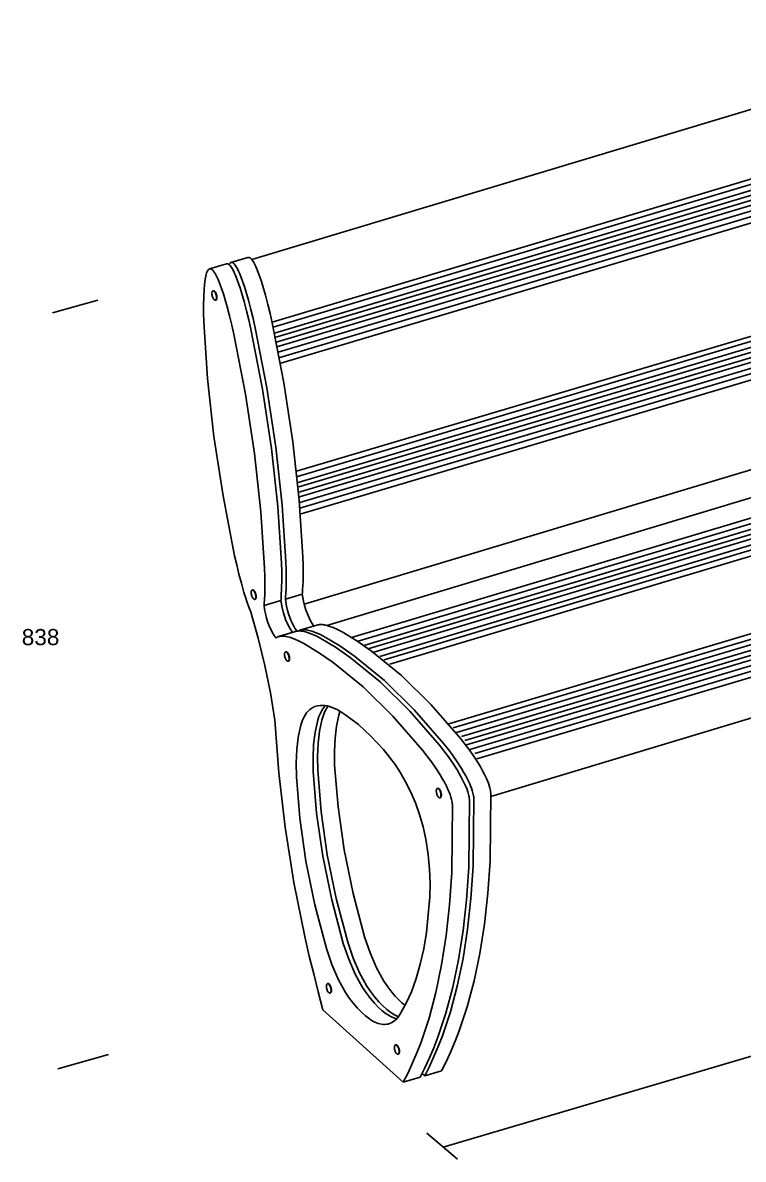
# Model space of a CAD drawing. Extents: x -56 to 226, y 85 to 309.
# Drawn here: x -55.5 to 85, y 84.6 to 306.3 of the extents above; entities that cross this region are included whole.
import ezdxf

# ---------------------------------------------------------------- set-up
doc = ezdxf.new("R2010")
doc.units = 0
doc.layers.add('LIVELLO_1', color=160, linetype='Continuous')
doc.styles.add('STD', font='txt')

# ---------------------------------------------------------------- blocks, each defined once
blk = doc.blocks.new('AI9-BLK1')
at = {"layer": 'LIVELLO_1', "color": 7}
for p, q in [((54.065262, 101.879914), (-99.334677, 55.687385)), ((58.281025, 89.357681), (-95.383497, 43.492091)), ((58.703738, 88.470569), (-95.155088, 42.517129)), ((58.936627, 87.441174), (-94.900667, 41.36664)), ((59.133686, 86.481543), (-94.841584, 40.509844)), ((59.23635, 85.51261), (-94.776472, 39.495608)), ((59.396891, 84.562108), (-94.440403, 38.672058)), ((59.628402, 83.568887), (-94.207342, 37.615447)), ((59.858534, 82.57601), (-94.071088, 36.52852)), ((60.05835, 81.307182), (-93.645619, 35.514284)), ((62.52745, 59.877654), (-90.63185, 14.405495)), ((62.59394, 58.978484), (-90.61204, 13.285149)), ((62.801335, 57.867269), (-90.26977, 12.219581)), ((-103.400751, 55.115154), (-100.096044, 56.105275)), ((63.138954, 55.941633), (-90.337983, 10.269657)), ((62.981513, 56.919695), (-90.132138, 11.365715)), ((-104.263576, 54.857806), (-107.565355, 53.867685)), ((63.098302, 55.000088), (-90.000363, 9.44628)), ((63.166515, 53.864757), (-89.962467, 8.335064)), ((63.280203, 52.868608), (-89.962467, 7.193704)), ((63.284337, 51.590994), (-89.696162, 6.076459)), ((-106.917333, 49.583537), (-106.844641, 49.601796)), ((-106.413315, 47.761081), (-106.340624, 47.782269)), ((63.344971, 34.38791), (-89.117902, -11.526084)), ((67.536963, 30.170424), (-84.715587, -15.677079)), ((72.987793, 27.730263), (-79.853352, -18.038692)), ((73.949319, 26.900684), (-78.574188, -18.734946)), ((75.102737, 26.18307), (-77.467623, -19.567626)), ((76.067019, 25.462528), (-76.430477, -20.19136)), ((77.009942, 24.87514), (-75.540436, -20.869527)), ((78.083434, 24.009215), (-74.382368, -21.729251)), ((79.105249, 23.309861), (-73.514893, -22.371244)), ((80.236274, 22.48321), (-72.427965, -23.249055)), ((92.204191, 10.769368), (-60.898781, -34.854203)), ((93.059608, 9.975963), (-60.063173, -35.653465)), ((93.689372, 9.061807), (-59.43651, -36.567794)), ((94.696373, 8.277531), (-58.429681, -37.35207)), ((95.325792, 7.493599), (-57.799917, -38.136001)), ((95.662033, 6.669877), (-57.462298, -38.959551)), ((96.291797, 5.755549), (-56.834085, -39.87698)), ((97.295353, 4.971445), (-55.828978, -40.658156)), ((97.675347, 3.926892), (-55.450534, -41.705637)), ((100.156505, -3.000334), (-52.719607, -49.035594)), ((-99.252856, -8.758983), (-99.178615, -8.737796)), ((-98.747289, -10.57851), (-98.674597, -10.560423)), ((-93.65027, -10.787455), (-96.951877, -11.774475)), ((-92.787273, -10.530107), (-89.482738, -9.536886)), ((-99.6313, -12.731178), (-99.584447, -12.846244)), ((-90.793769, -16.854785), (-94.095204, -17.844906)), ((-89.930773, -16.597437), (-86.626237, -15.607488)), ((-92.746449, -20.818023), (-92.675308, -20.799936)), ((-92.240881, -22.643751), (-92.17129, -22.619636)), ((-63.142227, -47.452228), (-63.069535, -47.430869)), ((-62.633558, -49.271756), (-62.560867, -49.250568)), ((-84.576405, -85.53707), (-84.503714, -85.51261)), ((-84.072215, -87.356425), (-83.999524, -87.33541)), ((-69.777308, -104.741066), (-85.458866, -90.638223)), ((-71.31072, -97.471914), (-71.236651, -97.447454)), ((-70.803602, -99.291269), (-70.732633, -99.270254)), ((-66.472773, -103.750945), (-69.777308, -104.741066)), ((-65.612705, -103.493941), (-66.110693, -103.045734))]:
    blk.add_line(p, q, dxfattribs=at)
for points in [[(-100.096044, 56.105275), (-100.05987, 56.117333), (-100.021974, 56.123534), (-99.98115, 56.123534), (-99.941531, 56.117333), (-99.899329, 56.114404), (-99.858332, 56.102174), (-99.817508, 56.087016), (-99.773583, 56.068757), (-99.72828, 56.047742), (-99.685905, 56.023454), (-99.598055, 55.956791), (-99.508827, 55.881171), (-99.419255, 55.790221), (-99.331577, 55.684284), (-99.246828, 55.56939)], [(-99.246828, 55.56939), (-99.022724, 55.224192), (-98.80775, 54.848676), (-98.606557, 54.443016), (-98.417249, 54.016169)], [(-108.237493, 52.759743), (-108.143442, 53.068423), (-108.08901, 53.207777), (-108.028548, 53.338002), (-107.966364, 53.459097), (-107.896773, 53.571063), (-107.821153, 53.66787), (-107.742433, 53.75572)], [(-107.742433, 53.75572), (-107.724174, 53.777079), (-107.701609, 53.794994), (-107.681972, 53.810152), (-107.662162, 53.822382), (-107.640975, 53.837541), (-107.616687, 53.849771), (-107.594122, 53.8558), (-107.572762, 53.864757), (-107.550197, 53.870786), (-107.524358, 53.873886), (-107.503171, 53.882844), (-107.476127, 53.882844), (-107.453217, 53.882844), (-107.424451, 53.882844), (-107.401713, 53.876815), (-107.374669, 53.873886), (-107.321615, 53.861829), (-107.267182, 53.840641), (-107.215506, 53.813253), (-107.159695, 53.783108), (-107.10354, 53.74659), (-107.047557, 53.701287), (-106.991574, 53.655812), (-106.879437, 53.540746), (-106.796238, 53.44101), (-106.716139, 53.328872)], [(-106.716139, 53.328872), (-106.492036, 52.983674), (-106.27999, 52.608331), (-106.077246, 52.205599), (-105.887938, 51.775823)], [(-104.263576, 54.857806), (-104.224301, 54.866935), (-104.186405, 54.872964), (-104.146959, 54.872964), (-104.106135, 54.870036), (-104.065483, 54.863835), (-104.022936, 54.854705), (-103.980561, 54.839547), (-103.938014, 54.82146), (-103.895812, 54.800273), (-103.850336, 54.773056), (-103.764037, 54.709494), (-103.676359, 54.633702), (-103.58403, 54.543096), (-103.496181, 54.436987), (-103.411431, 54.315892)], [(-103.788325, 54.727581), (-103.738371, 54.809402), (-103.686867, 54.879165), (-103.633812, 54.945656), (-103.578002, 55.006289)], [(-103.578002, 55.006289), (-103.556642, 55.024376), (-103.537005, 55.039362), (-103.517368, 55.060722), (-103.49463, 55.069679), (-103.471893, 55.08501), (-103.452256, 55.097068), (-103.432619, 55.106025), (-103.406953, 55.112054), (-103.382665, 55.121183), (-103.359927, 55.124284), (-103.335639, 55.130313), (-103.311523, 55.130313), (-103.284135, 55.130313), (-103.26157, 55.130313), (-103.232803, 55.127212), (-103.209893, 55.124284), (-103.158561, 55.112054), (-103.104129, 55.091039), (-103.046596, 55.06365), (-102.992163, 55.033506), (-102.939109, 54.994059), (-102.882954, 54.951685), (-102.827143, 54.903109), (-102.715005, 54.788215), (-102.631806, 54.688135), (-102.548607, 54.57927)], [(-103.411431, 54.315892), (-103.190256, 53.973794), (-102.976832, 53.598279), (-102.770988, 53.192619), (-102.583403, 52.765599)], [(-102.548607, 54.57927), (-102.327432, 54.231143), (-102.112458, 53.8558), (-101.911092, 53.452896), (-101.720406, 53.026221)], [(-98.417249, 54.016169), (-98.076529, 53.165403), (-97.758719, 52.296377), (-97.458995, 51.412366), (-97.183388, 50.516124)], [(-108.641603, 49.940965), (-108.581141, 50.697853), (-108.49467, 51.421495), (-108.376675, 52.108792), (-108.237493, 52.759743)], [(-105.887938, 51.775823), (-105.54739, 50.927985), (-105.22803, 50.059132), (-104.931235, 49.171848), (-104.6558, 48.27285)], [(-102.583403, 52.765599), (-102.244061, 51.918106), (-101.926251, 51.048908), (-101.626527, 50.164897), (-101.348164, 49.265727)], [(-101.720406, 53.026221), (-101.384337, 52.175282), (-101.063426, 51.30953), (-100.763703, 50.419145), (-100.485167, 49.523248)], [(-108.679499, 43.561682), (-108.727903, 45.211711), (-108.740133, 46.825566), (-108.709644, 48.402903), (-108.641603, 49.940965)], [(-106.917333, 49.583537), (-106.902174, 49.58681), (-106.887188, 49.589566), (-106.870307, 49.589566), (-106.852393, 49.589566), (-106.837234, 49.58681), (-106.821903, 49.583537), (-106.805367, 49.57768), (-106.788831, 49.571651), (-106.77195, 49.568551), (-106.752313, 49.556493), (-106.719067, 49.532205), (-106.681344, 49.511018), (-106.646376, 49.4776), (-106.608652, 49.438326), (-106.572134, 49.395951), (-106.504093, 49.299144), (-106.440531, 49.187006), (-106.379898, 49.059882), (-106.328394, 48.926729), (-106.284469, 48.787375), (-106.249673, 48.641992), (-106.225557, 48.496781), (-106.210399, 48.360528), (-106.207471, 48.230303), (-106.216428, 48.109208), (-106.225557, 48.051675), (-106.236065, 48.003271), (-106.249673, 47.957796), (-106.266554, 47.912493), (-106.284469, 47.873047), (-106.295321, 47.858061), (-106.305828, 47.839802), (-106.314958, 47.827572), (-106.328394, 47.812413), (-106.345102, 47.800528), (-106.352681, 47.791398), (-106.36939, 47.782269), (-106.382826, 47.773139), (-106.396606, 47.76711), (-106.413315, 47.761081), (-106.425373, 47.757981), (-106.440531, 47.755052), (-106.45724, 47.755052), (-106.472399, 47.755052), (-106.487385, 47.757981), (-106.508572, 47.761081), (-106.52373, 47.76711), (-106.538889, 47.770211), (-106.556976, 47.782269), (-106.572134, 47.788298), (-106.61158, 47.812413), (-106.646376, 47.839802), (-106.682722, 47.869946), (-106.719067, 47.906292), (-106.752313, 47.948667), (-106.821903, 48.045646), (-106.888566, 48.157612), (-106.947649, 48.284736), (-106.999154, 48.417889), (-107.043079, 48.557243), (-107.079252, 48.702626), (-107.10354, 48.847837), (-107.117148, 48.98409), (-107.120249, 49.114315), (-107.11267, 49.235582), (-107.10354, 49.290015), (-107.093032, 49.338418), (-107.076324, 49.38975), (-107.061165, 49.432297), (-107.043079, 49.468643), (-107.032571, 49.48673), (-107.020341, 49.50206), (-107.009661, 49.517219), (-106.999154, 49.529104), (-106.986924, 49.541334), (-106.973315, 49.553392), (-106.961258, 49.559421), (-106.947649, 49.571651), (-106.930941, 49.57768), (-106.917333, 49.583537)], [(-106.844641, 49.601796), (-106.828105, 49.610925), (-106.812946, 49.610925), (-106.796238, 49.610925), (-106.781079, 49.610925), (-106.765921, 49.610925), (-106.749384, 49.604896), (-106.734054, 49.601796), (-106.716139, 49.592666), (-106.700981, 49.58681), (-106.681344, 49.57768), (-106.646376, 49.556493), (-106.608652, 49.529104), (-106.572134, 49.49896), (-106.537339, 49.459513), (-106.501165, 49.417139), (-106.434502, 49.320159), (-106.36939, 49.208194), (-106.308757, 49.08417), (-106.258803, 48.947917), (-106.211777, 48.805634), (-106.178704, 48.66628), (-106.154416, 48.520897), (-106.137708, 48.381715), (-106.136329, 48.248562), (-106.145287, 48.133496), (-106.154416, 48.073035), (-106.165096, 48.021358), (-106.178704, 47.976055), (-106.193863, 47.933681), (-106.211777, 47.894234), (-106.224007, 47.879076), (-106.233137, 47.860989), (-106.245194, 47.848931), (-106.258803, 47.833773), (-106.271033, 47.824643), (-106.28154, 47.812413), (-106.296699, 47.800528), (-106.310307, 47.797255), (-106.323915, 47.788298), (-106.340624, 47.782269)], [(-101.348164, 49.265727), (-100.846902, 47.488574), (-100.376302, 45.702292), (-99.937225, 43.909981), (-99.532943, 42.11457)], [(-100.485167, 49.523248), (-99.984078, 47.745923), (-99.511755, 45.959641), (-99.0744, 44.167158), (-98.673219, 42.371746)], [(-97.183388, 50.516124), (-96.67937, 48.735871), (-96.208598, 46.949589), (-95.771071, 45.157278), (-95.366961, 43.361867)], [(-104.6558, 48.27285), (-104.148682, 46.498454), (-103.677737, 44.712172), (-103.238832, 42.91676), (-102.837651, 41.124449)], [(-102.683138, -2.077048), (-104.947772, 9.606821), (-106.711488, 21.175452), (-107.960508, 32.526008), (-108.679499, 43.561682)], [(-98.673219, 42.371746), (-96.403762, 30.688222), (-94.640218, 19.122692), (-93.394472, 7.771963), (-92.675308, -3.26974)], [(-95.366961, 43.361867), (-93.100777, 31.67817), (-91.337061, 20.11264), (-90.089591, 8.758983), (-89.373701, -2.276864)], [(-102.837651, 41.124449), (-100.573017, 29.437824), (-98.80465, 17.872294), (-97.558903, 6.521738), (-96.84284, -4.517209)], [(-99.532943, 42.11457), (-97.266759, 30.430701), (-95.503215, 18.862415), (-94.254195, 7.511514), (-93.538132, -3.52416)], [(-100.866539, -9.231306), (-101.372279, -7.451053), (-101.843051, -5.664771), (-102.277478, -3.87246), (-102.683138, -2.077048)], [(-93.538132, -3.52416), (-93.48835, -5.174189), (-93.479221, -6.787872), (-93.509366, -8.365209), (-93.577578, -9.906372)], [(-92.675308, -3.26974), (-92.628455, -4.91684), (-92.617947, -6.527595), (-92.646541, -8.104932), (-92.716305, -9.642995)], [(-89.373701, -2.276864), (-89.320818, -3.923792), (-89.313067, -5.540575), (-89.343556, -7.117912), (-89.411424, -8.655975)], [(-96.84284, -4.517209), (-96.792886, -6.164137), (-96.782378, -7.774891), (-96.811145, -9.35843), (-96.880736, -10.890464)], [(-99.252856, -8.758983), (-99.239421, -8.755882), (-99.22409, -8.752954), (-99.208931, -8.752954), (-99.190845, -8.752954), (-99.175859, -8.755882), (-99.1576, -8.758983), (-99.140891, -8.762084), (-99.125732, -8.768113), (-99.106095, -8.77707), (-99.088009, -8.783099), (-99.054591, -8.807387), (-99.018245, -8.834431), (-98.9819, -8.86492), (-98.947104, -8.904194), (-98.912137, -8.94364), (-98.842546, -9.04062), (-98.776055, -9.155514), (-98.718522, -9.279709), (-98.66409, -9.412862), (-98.618614, -9.555145), (-98.585197, -9.700528), (-98.561081, -9.84281), (-98.547473, -9.982164), (-98.545923, -10.115317), (-98.555052, -10.233312), (-98.561081, -10.287916), (-98.571761, -10.339421), (-98.585197, -10.387824), (-98.603456, -10.427098), (-98.621715, -10.466545), (-98.632222, -10.481703), (-98.644453, -10.49979), (-98.65496, -10.514948), (-98.66409, -10.530107), (-98.677525, -10.539236), (-98.691306, -10.548366), (-98.704914, -10.560423), (-98.718522, -10.569381), (-98.733681, -10.57541), (-98.747289, -10.57851), (-98.762447, -10.581439), (-98.780706, -10.58764), (-98.791214, -10.58764), (-98.812401, -10.58764), (-98.827559, -10.58764), (-98.842546, -10.57851), (-98.859427, -10.57851), (-98.877341, -10.569381), (-98.892499, -10.563352), (-98.912137, -10.554395), (-98.947104, -10.533207), (-98.984828, -10.505819), (-99.018245, -10.472574), (-99.056141, -10.439156), (-99.089387, -10.390925), (-99.158978, -10.296874), (-99.22409, -10.188009), (-99.280245, -10.057784), (-99.334677, -9.924631), (-99.381703, -9.782349), (-99.414948, -9.640066), (-99.439064, -9.497611), (-99.455773, -9.35843), (-99.457151, -9.225277), (-99.446643, -9.104182), (-99.439064, -9.049577), (-99.428384, -9.001173), (-99.414948, -8.95277), (-99.399618, -8.910223), (-99.381703, -8.870949), (-99.369473, -8.85269), (-99.358793, -8.840632), (-99.345185, -8.822545), (-99.334677, -8.810487), (-99.32262, -8.798257), (-99.309012, -8.789128), (-99.295231, -8.779998), (-99.280245, -8.771041), (-99.269565, -8.76484), (-99.252856, -8.758983)], [(-99.178615, -8.737796), (-99.168107, -8.734695), (-99.152949, -8.731767), (-99.13624, -8.728666), (-99.119704, -8.728666), (-99.103167, -8.731767), (-99.084908, -8.734695), (-99.06975, -8.740724), (-99.054591, -8.746925), (-99.036504, -8.755882), (-99.015317, -8.762084), (-98.9819, -8.783099), (-98.947104, -8.810487), (-98.90783, -8.846661), (-98.874413, -8.880078), (-98.841168, -8.922281), (-98.771577, -9.01926), (-98.704914, -9.131226), (-98.645831, -9.25835), (-98.592776, -9.391675), (-98.547473, -9.533957), (-98.514228, -9.67624), (-98.48994, -9.821623), (-98.476332, -9.957876), (-98.473404, -10.091029), (-98.480811, -10.209196), (-98.48994, -10.266729), (-98.500448, -10.318233), (-98.514228, -10.366465), (-98.532315, -10.409012), (-98.550401, -10.445357), (-98.561081, -10.460516), (-98.571761, -10.478775), (-98.580891, -10.490833), (-98.592776, -10.505819), (-98.606557, -10.518049), (-98.618614, -10.530107), (-98.632222, -10.539236), (-98.645831, -10.548366), (-98.659611, -10.551294), (-98.674597, -10.560423)], [(-89.411424, -8.655975), (-89.426755, -8.880078), (-89.441914, -9.101081), (-89.46, -9.321912), (-89.482738, -9.536886)], [(-99.6313, -12.731178), (-99.97202, -11.880412), (-100.292759, -11.011559), (-100.591104, -10.127375), (-100.866539, -9.231306)], [(-96.880736, -10.890464), (-96.895894, -11.120424), (-96.912603, -11.341427), (-96.93069, -11.559501), (-96.951877, -11.774475)], [(-93.577578, -9.906372), (-93.589808, -10.127375), (-93.609446, -10.351478), (-93.627705, -10.569381), (-93.65027, -10.787455)], [(-91.382536, -17.030485), (-91.709475, -16.552134), (-92.022979, -16.025206), (-92.321152, -15.447119), (-92.661872, -14.674901), (-92.966074, -13.857552), (-93.224801, -13.012815), (-93.430645, -12.146718), (-93.65027, -10.787455)], [(-92.716305, -9.642995), (-92.729913, -9.870199), (-92.746449, -10.091029), (-92.767636, -10.312032), (-92.787273, -10.530107)], [(-90.510582, -16.788123), (-90.840622, -16.309943), (-91.153954, -15.776987), (-91.452299, -15.201656), (-91.794397, -14.42961), (-92.099977, -13.60606), (-92.359048, -12.761323), (-92.566271, -11.89557), (-92.787273, -10.530107)], [(-87.218104, -15.783188), (-87.545044, -15.304664), (-87.861476, -14.771708), (-88.15362, -14.19965), (-88.497268, -13.427604), (-88.796992, -12.610083), (-89.054168, -11.762417), (-89.263113, -10.902521), (-89.482738, -9.536886)], [(-99.584447, -12.846244), (-98.097888, -18.150658), (-96.805116, -23.494518), (-95.715088, -28.838205), (-94.844685, -34.142619)], [(-94.604045, -18.132571), (-94.943042, -17.656976), (-95.265503, -17.124192), (-95.574183, -16.543004), (-95.861849, -15.919269), (-96.18431, -15.092791), (-96.461296, -14.229795), (-96.6885, -13.354913), (-96.84284, -12.558579), (-96.951877, -11.774475)], [(-86.626237, -15.607488), (-86.452087, -15.555984), (-86.276388, -15.525667), (-86.09931, -15.501552), (-85.916031, -15.492422), (-85.733096, -15.495523), (-85.543788, -15.507581), (-85.353102, -15.534797), (-85.163794, -15.568214)], [(-94.237659, -17.890209), (-94.084696, -17.841805), (-93.931906, -17.79943), (-93.780495, -17.769286), (-93.623054, -17.747926), (-93.462512, -17.735868), (-93.30042, -17.730012), (-93.094576, -17.738797), (-92.885631, -17.763085), (-92.632933, -17.80856)], [(-90.793769, -16.854785), (-90.620997, -16.809482), (-90.440819, -16.772964), (-90.262363, -16.751949), (-90.083563, -16.74282), (-89.897527, -16.74282), (-89.71132, -16.75505), (-89.520634, -16.782094), (-89.328225, -16.815511)], [(-90.285101, -16.751949), (-90.233596, -16.721632), (-90.179164, -16.691488), (-90.126109, -16.660999), (-90.069954, -16.639811), (-89.920265, -16.594508), (-89.768853, -16.552134), (-89.612963, -16.521817), (-89.455349, -16.500457), (-89.29498, -16.485299), (-89.132888, -16.482543), (-88.928767, -16.4915), (-88.7212, -16.512687), (-88.46833, -16.561091)], [(-89.328225, -16.815511), (-88.488139, -17.042543), (-87.634272, -17.342266), (-86.769897, -17.72381), (-85.896394, -18.180975)], [(-88.46833, -16.561091), (-87.625142, -16.782094), (-86.771448, -17.084918), (-85.907073, -17.463361), (-85.03512, -17.920698)], [(-85.163794, -15.568214), (-84.320607, -15.792145), (-83.46674, -16.091869), (-82.603916, -16.470312), (-81.730412, -16.930577)], [(-81.730412, -16.930577), (-78.855652, -18.674485), (-75.965734, -20.675741), (-70.149723, -25.423082), (-64.333541, -31.136256), (-58.567485, -37.766859)], [(-94.604045, -18.132571), (-94.519123, -18.053851), (-94.47227, -18.020433), (-94.426794, -17.990289), (-94.379941, -17.959972), (-94.336016, -17.932756), (-94.284512, -17.911568), (-94.237659, -17.890209)], [(-92.632933, -17.80856), (-91.792674, -18.032491), (-90.939152, -18.332387), (-90.074605, -18.713759), (-89.201101, -19.170923)], [(-89.201101, -19.170923), (-86.328064, -20.91483), (-83.433495, -22.916086), (-77.618863, -27.663428), (-71.802852, -33.376602), (-66.036624, -40.001176)], [(-85.896394, -18.180975), (-83.023184, -19.924882), (-80.131887, -21.92321), (-74.314327, -26.67348), (-68.501073, -32.386654), (-62.733466, -39.013984)], [(-85.03512, -17.920698), (-82.158809, -19.664433), (-79.270441, -21.665689), (-73.452881, -26.41303), (-67.638249, -32.126377), (-61.87357, -38.753707)], [(-92.746449, -20.818023), (-92.734391, -20.815095), (-92.717683, -20.815095), (-92.702524, -20.815095), (-92.685988, -20.815095), (-92.670657, -20.815095), (-92.65102, -20.818023), (-92.634484, -20.824052), (-92.617947, -20.830081), (-92.601066, -20.83921), (-92.581429, -20.845239), (-92.548184, -20.869527), (-92.513388, -20.896743), (-92.475492, -20.92706), (-92.442247, -20.966507), (-92.404351, -21.005781), (-92.339239, -21.105688), (-92.272748, -21.217654), (-92.212115, -21.34185), (-92.160611, -21.478103), (-92.115308, -21.620386), (-92.078962, -21.762668), (-92.054674, -21.904951), (-92.044166, -22.044305), (-92.039516, -22.171429), (-92.048645, -22.295452), (-92.054674, -22.349885), (-92.065181, -22.401561), (-92.078962, -22.446864), (-92.099977, -22.492167), (-92.118236, -22.528685), (-92.124265, -22.546772), (-92.137873, -22.564859), (-92.148553, -22.577089), (-92.160611, -22.589147), (-92.174391, -22.601377), (-92.186277, -22.613435), (-92.200057, -22.619636), (-92.212115, -22.628421), (-92.225723, -22.63755), (-92.240881, -22.643751), (-92.258968, -22.64668), (-92.272748, -22.64978), (-92.287907, -22.64978), (-92.302893, -22.64978), (-92.321152, -22.64668), (-92.339239, -22.643751), (-92.354569, -22.63755), (-92.372484, -22.631521), (-92.389365, -22.625492), (-92.405901, -22.616363), (-92.442247, -22.595176), (-92.478593, -22.567959), (-92.513388, -22.534714), (-92.548184, -22.495268), (-92.582979, -22.452893), (-92.652743, -22.359014), (-92.717683, -22.24412), (-92.776766, -22.123025), (-92.82982, -21.983671), (-92.875123, -21.844489), (-92.908369, -21.699106), (-92.932657, -21.559752), (-92.946265, -21.41747), (-92.950916, -21.287417), (-92.941786, -21.166322), (-92.932657, -21.114646), (-92.922149, -21.063314), (-92.908369, -21.01491), (-92.893382, -20.972363), (-92.875123, -20.933089), (-92.865994, -20.91483), (-92.853936, -20.899672), (-92.841706, -20.884686), (-92.82982, -20.872628), (-92.81604, -20.863498), (-92.802432, -20.851268), (-92.790374, -20.842139), (-92.776766, -20.833009), (-92.763158, -20.824052), (-92.746449, -20.818023)], [(-92.675308, -20.799936), (-92.661872, -20.793735), (-92.646541, -20.793735), (-92.630005, -20.793735), (-92.614846, -20.793735), (-92.599688, -20.793735), (-92.578328, -20.796836), (-92.563342, -20.805965), (-92.545256, -20.808894), (-92.530097, -20.815095), (-92.511838, -20.824052), (-92.475492, -20.845239), (-92.442247, -20.875556), (-92.404351, -20.905701), (-92.371106, -20.945147), (-92.33321, -20.987522), (-92.264997, -21.081401), (-92.200057, -21.196467), (-92.139596, -21.32049), (-92.087919, -21.456744), (-92.044166, -21.596098), (-92.007821, -21.741481), (-91.985083, -21.883763), (-91.969925, -22.022945), (-91.966824, -22.15317), (-91.975954, -22.274265), (-91.985083, -22.32887), (-91.994213, -22.380202), (-92.007821, -22.425677), (-92.027458, -22.468051), (-92.045544, -22.507326), (-92.053124, -22.525585), (-92.065181, -22.540743), (-92.077412, -22.555901), (-92.087919, -22.567959), (-92.101699, -22.580017), (-92.115308, -22.589147), (-92.128743, -22.601377), (-92.139596, -22.610506), (-92.156132, -22.616363), (-92.17129, -22.619636)], [(-89.832415, -35.383887), (-89.646208, -34.754123), (-89.432784, -34.172936), (-89.193522, -33.640152), (-88.931695, -33.1587), (-88.641101, -32.731852), (-88.488139, -32.538066), (-88.326219, -32.359437), (-88.16275, -32.192695), (-87.993079, -32.038527), (-87.816001, -31.902273), (-87.638751, -31.781006), (-87.452715, -31.675069), (-87.261857, -31.57809), (-87.069793, -31.50247), (-86.869977, -31.43598)], [(-86.869977, -31.43598), (-86.442958, -31.342101), (-86.000952, -31.284568), (-85.552917, -31.275438), (-85.094203, -31.305755), (-84.624981, -31.375346), (-84.150936, -31.493513), (-83.671206, -31.647853), (-83.185276, -31.84474), (-82.690215, -32.08693), (-82.192227, -32.365466)], [(-86.529258, -34.393939), (-86.232463, -33.446193), (-86.061414, -33.013489), (-85.870728, -32.613685), (-85.669534, -32.241271), (-85.455938, -31.902273), (-85.224255, -31.59342), (-84.979137, -31.320913)], [(-85.664883, -34.133489), (-85.422693, -33.334227), (-85.133477, -32.610585), (-84.974486, -32.280545), (-84.800509, -31.971864), (-84.62033, -31.684199), (-84.428094, -31.420821)], [(-83.176146, -42.919861), (-83.224722, -40.20392), (-83.101904, -37.64852), (-82.815789, -35.284151), (-82.363276, -33.143541)], [(-82.363276, -33.143541), (-82.308671, -32.952683), (-82.255789, -32.761997), (-82.196705, -32.58044), (-82.139172, -32.398884)], [(-82.192227, -32.365466), (-80.979725, -33.143541), (-78.54232, -35.002515), (-76.09613, -37.25509), (-73.663204, -39.880081), (-72.455353, -41.327193)], [(-88.913436, -76.629431), (-91.110201, -65.775313), (-92.841706, -55.015247), (-94.086074, -44.442765), (-94.844685, -34.142619)], [(-90.643735, -45.160206), (-90.695412, -42.444438), (-90.571044, -39.88921), (-90.285101, -37.527597), (-89.832415, -35.383887)], [(-87.340578, -44.173359), (-87.387603, -41.454317), (-87.269609, -38.89909), (-86.977464, -36.534549), (-86.529258, -34.393939)], [(-86.477753, -43.912737), (-86.52788, -41.197141), (-86.406612, -38.638641), (-86.117396, -36.277028), (-85.664883, -34.133489)], [(-62.733466, -39.013984), (-61.863063, -40.1283), (-60.997138, -41.306006), (-60.143271, -42.535216), (-59.301634, -43.82506)], [(-61.87357, -38.753707), (-60.997138, -39.870951), (-60.135864, -41.045729), (-59.283548, -42.280968), (-58.43881, -43.570639)], [(-58.567485, -37.766859), (-57.695531, -38.880831), (-56.831156, -40.052508), (-55.977462, -41.287747), (-55.137203, -42.577763)], [(-72.455353, -41.327193), (-71.382034, -42.807723), (-70.333002, -44.436736), (-69.327724, -46.19873), (-68.36947, -48.078891)], [(-66.036624, -40.001176), (-65.164842, -41.11842), (-64.300296, -42.293026), (-63.446429, -43.528265), (-62.607893, -44.818108)], [(-81.488222, -77.667783), (-83.728739, -69.190781), (-85.472475, -60.680017), (-86.685148, -52.287248), (-87.340578, -44.173359)], [(-80.628498, -77.410779), (-82.867293, -68.929987), (-84.60965, -60.419568), (-85.819223, -52.030071), (-86.477753, -43.912737)], [(-77.32224, -76.417558), (-79.564136, -67.940211), (-81.304942, -59.426347), (-82.514516, -51.039951), (-83.176146, -42.919861)], [(-59.301634, -43.82506), (-58.880816, -44.515457), (-58.475156, -45.242027), (-58.078453, -46.004944), (-57.697081, -46.798005)], [(-58.43881, -43.570639), (-58.01937, -44.261037), (-57.612332, -44.987607), (-57.215801, -45.747595), (-56.834085, -46.537728)], [(-55.137203, -42.577763), (-54.717935, -43.267988), (-54.307624, -43.994558), (-53.914022, -44.754546), (-53.53265, -45.544851)], [(-84.792929, -78.657903), (-87.033275, -70.177801), (-88.777355, -61.669793), (-89.986755, -53.280296), (-90.643735, -45.160206)], [(-62.607893, -44.818108), (-62.186902, -45.508333), (-61.776763, -46.235076), (-61.383333, -46.995064), (-61.004717, -47.785197)], [(-56.834085, -46.537728), (-56.649428, -46.967676), (-56.476828, -47.412954), (-56.324038, -47.879076), (-56.189163, -48.351398)], [(-53.53265, -45.544851), (-53.346442, -45.974627), (-53.173671, -46.425762), (-53.019331, -46.888955), (-52.883077, -47.361278)], [(-68.36947, -48.078891), (-67.420346, -50.246718), (-66.598174, -52.559755), (-65.920007, -54.942555), (-65.40686, -57.3555)], [(-63.142227, -47.452228), (-63.12569, -47.452228), (-63.110532, -47.449128), (-63.095201, -47.446027), (-63.078665, -47.449128), (-63.063506, -47.449128), (-63.045247, -47.452228), (-63.027333, -47.455157), (-63.012002, -47.461186), (-62.993915, -47.470315), (-62.978757, -47.479445), (-62.939311, -47.50046), (-62.904515, -47.527848), (-62.87127, -47.561266), (-62.831824, -47.597439), (-62.798751, -47.639814), (-62.728988, -47.736793), (-62.663875, -47.848759), (-62.603414, -47.972955), (-62.55191, -48.10628), (-62.507985, -48.24839), (-62.474567, -48.393773), (-62.447523, -48.536056), (-62.433743, -48.678338), (-62.432365, -48.808563), (-62.439772, -48.929658), (-62.447523, -48.981162), (-62.460959, -49.032494), (-62.474567, -49.080897), (-62.489726, -49.123444), (-62.507985, -49.159618), (-62.518492, -49.180977), (-62.530722, -49.193035), (-62.54123, -49.211122), (-62.55501, -49.220251), (-62.563968, -49.23541), (-62.577576, -49.247468), (-62.591184, -49.253669), (-62.603414, -49.262798), (-62.621501, -49.268827), (-62.633558, -49.271756), (-62.648717, -49.280713), (-62.663875, -49.280713), (-62.680412, -49.280713), (-62.695742, -49.280713), (-62.713829, -49.280713), (-62.728988, -49.274856), (-62.747074, -49.271756), (-62.763955, -49.265727), (-62.783592, -49.256597), (-62.798751, -49.250568), (-62.834924, -49.22628), (-62.87127, -49.199236), (-62.904515, -49.165819), (-62.942411, -49.129473), (-62.978757, -49.090027), (-63.045247, -48.990291), (-63.110532, -48.878153), (-63.170993, -48.753958), (-63.224048, -48.617704), (-63.267973, -48.475422), (-63.302768, -48.33624), (-63.328434, -48.190857), (-63.340664, -48.054603), (-63.343593, -47.92145), (-63.336013, -47.803284), (-63.328434, -47.745923), (-63.314826, -47.69149), (-63.302768, -47.645843), (-63.284509, -47.60364), (-63.267973, -47.567122), (-63.255743, -47.552136), (-63.245235, -47.533877), (-63.236106, -47.521819), (-63.219397, -47.50356), (-63.211818, -47.491675), (-63.198382, -47.482545), (-63.184602, -47.470315), (-63.170993, -47.464286), (-63.155835, -47.461186), (-63.142227, -47.452228)], [(-63.069535, -47.430869), (-63.054377, -47.427941), (-63.03629, -47.42484), (-63.021132, -47.42484), (-63.004595, -47.42484), (-62.989437, -47.427941), (-62.974278, -47.430869), (-62.956019, -47.433969), (-62.939311, -47.439998), (-62.919674, -47.449128), (-62.904515, -47.461186), (-62.866791, -47.479445), (-62.831824, -47.50356), (-62.798751, -47.540078), (-62.760855, -47.573151), (-62.727437, -47.618799), (-62.657846, -47.715434), (-62.592562, -47.824643), (-62.5321, -47.954868), (-62.479218, -48.088021), (-62.435293, -48.230303), (-62.401876, -48.372586), (-62.37621, -48.514868), (-62.362602, -48.654222), (-62.359673, -48.784447), (-62.368803, -48.90537), (-62.37621, -48.959802), (-62.38844, -49.008206), (-62.401876, -49.059882), (-62.418757, -49.102257), (-62.435293, -49.141531), (-62.447523, -49.159618), (-62.458031, -49.174948), (-62.470089, -49.187006), (-62.483697, -49.202165), (-62.491276, -49.211122), (-62.504884, -49.223352), (-62.518492, -49.232309), (-62.5321, -49.241439), (-62.547259, -49.250568), (-62.560867, -49.250568)], [(-61.004717, -47.785197), (-60.814031, -48.215145), (-60.642982, -48.666108), (-60.49157, -49.126545), (-60.355317, -49.601796)], [(-52.734766, -48.366557), (-52.86189, -61.639821), (-53.284258, -67.912995), (-53.939688, -73.916763), (-54.8268, -79.617707), (-55.947145, -84.997913), (-57.291249, -90.03292), (-58.858078, -94.704469)], [(-57.697081, -46.798005), (-57.510874, -47.221924), (-57.341203, -47.673231), (-57.186863, -48.139353), (-57.052159, -48.611675)], [(-57.052159, -48.611675), (-56.989975, -48.869024), (-56.944672, -49.120344), (-56.915906, -49.371663), (-56.899369, -49.616954)], [(-56.189163, -48.351398), (-56.128701, -48.608747), (-56.084776, -48.866096), (-56.049981, -49.117415), (-56.037923, -49.356505)], [(-52.883077, -47.361278), (-52.827094, -47.618799), (-52.77714, -47.873047), (-52.748374, -48.124194), (-52.734766, -48.366557)], [(-60.207005, -50.603802), (-60.329651, -63.877066), (-60.751847, -70.153341), (-61.407449, -76.157453), (-62.29904, -81.858397), (-63.419385, -87.238258), (-64.762111, -92.273265), (-66.325667, -96.941714)], [(-56.899369, -49.616954), (-57.027871, -62.886945), (-57.447312, -69.160464), (-58.105842, -75.164232), (-58.992954, -80.868277), (-60.112954, -86.245037), (-61.458781, -91.280044), (-63.021132, -95.951938)], [(-56.037923, -49.356505), (-56.165047, -62.629597), (-56.585866, -68.906216), (-57.242845, -74.906539), (-58.129957, -80.607827), (-59.25013, -85.990789), (-60.595957, -91.02304), (-62.159858, -95.694245)], [(-60.355317, -49.601796), (-60.291755, -49.856044), (-60.24938, -50.113392), (-60.220441, -50.364712), (-60.207005, -50.603802)], [(-65.40686, -57.3555), (-64.955897, -60.310703), (-64.665131, -63.19287), (-64.547137, -65.963071), (-64.59399, -68.597191)], [(-64.59399, -68.597191), (-65.249419, -75.527345), (-65.788405, -78.733695), (-66.461921, -81.74023), (-67.268934, -84.537648), (-68.2029, -87.117335), (-69.265712, -89.46379), (-70.444968, -91.564609)], [(-85.458866, -90.638223), (-86.379396, -87.144207), (-87.261857, -83.641579), (-88.109695, -80.135505), (-88.913436, -76.629431)], [(-75.339243, -88.180147), (-76.118696, -87.150408), (-76.878684, -86.009048), (-78.304609, -83.426605), (-79.573265, -80.526179), (-80.628498, -77.410779)], [(-72.031434, -87.190027), (-72.813988, -86.160632), (-73.573976, -85.019272), (-75.003002, -82.433384), (-76.267179, -79.532613), (-77.32224, -76.417558)], [(-79.503674, -89.430372), (-80.286228, -88.400978), (-81.043287, -87.259618), (-82.472141, -84.673729), (-83.737869, -81.773303), (-84.792929, -78.657903)], [(-76.201895, -88.437496), (-76.978592, -87.411202), (-77.74013, -86.266397), (-79.167433, -83.686709), (-80.433161, -80.783527), (-81.488222, -77.667783)], [(-84.576405, -85.53707), (-84.564347, -85.533625), (-84.549189, -85.530869), (-84.53403, -85.527768), (-84.515771, -85.530869), (-84.500785, -85.530869), (-84.482526, -85.533625), (-84.46599, -85.539826), (-84.450831, -85.546027), (-84.432572, -85.551884), (-84.412935, -85.560841), (-84.379518, -85.582201), (-84.343344, -85.609417), (-84.305448, -85.64249), (-84.272031, -85.679008), (-84.235857, -85.721727), (-84.166267, -85.818534), (-84.100982, -85.933256), (-84.043449, -86.054523), (-83.989016, -86.190949), (-83.943713, -86.332887), (-83.910296, -86.475514), (-83.886008, -86.617452), (-83.8724, -86.756978), (-83.871022, -86.889959), (-83.877051, -87.008126), (-83.886008, -87.062903), (-83.896688, -87.117335), (-83.913397, -87.162466), (-83.928555, -87.205185), (-83.946814, -87.244459), (-83.957322, -87.259618), (-83.969379, -87.277877), (-83.978509, -87.293035), (-83.989016, -87.305093), (-84.002625, -87.319907), (-84.016405, -87.329209), (-84.030013, -87.338166), (-84.043449, -87.344367), (-84.05878, -87.350568), (-84.072215, -87.356425), (-84.087374, -87.359181), (-84.104083, -87.359181), (-84.11614, -87.365382), (-84.134399, -87.359181), (-84.150936, -87.359181), (-84.166267, -87.359181), (-84.184353, -87.353324), (-84.20244, -87.350568), (-84.217598, -87.341611), (-84.235857, -87.332309), (-84.272031, -87.31095), (-84.309927, -87.280633), (-84.343344, -87.250316), (-84.381241, -87.211042), (-84.414313, -87.171768), (-84.484077, -87.074616), (-84.549189, -86.962995), (-84.60965, -86.835871), (-84.659776, -86.702546), (-84.70663, -86.560263), (-84.739875, -86.41488), (-84.762613, -86.275354), (-84.780872, -86.133416), (-84.78225, -86.002847), (-84.773292, -85.881924), (-84.762613, -85.830592), (-84.753483, -85.775815), (-84.739875, -85.730684), (-84.724717, -85.68831), (-84.70663, -85.651792), (-84.694572, -85.633877), (-84.683892, -85.615618), (-84.671834, -85.60046), (-84.659776, -85.588402), (-84.645996, -85.572899), (-84.633938, -85.563942), (-84.62033, -85.555329), (-84.6081, -85.549128), (-84.591564, -85.539826), (-84.576405, -85.53707)], [(-84.503714, -85.51261), (-84.491656, -85.509509), (-84.474947, -85.509509), (-84.459961, -85.509509), (-84.444803, -85.509509), (-84.428094, -85.509509), (-84.410007, -85.51261), (-84.394676, -85.518811), (-84.379518, -85.524668), (-84.358503, -85.530869), (-84.340244, -85.539826), (-84.305448, -85.560841), (-84.272031, -85.588402), (-84.232757, -85.621475), (-84.199339, -85.657993), (-84.164544, -85.700023), (-84.096503, -85.800275), (-84.030013, -85.90914), (-83.97093, -86.036609), (-83.917875, -86.169934), (-83.8724, -86.314973), (-83.839327, -86.454499), (-83.815039, -86.596437), (-83.801431, -86.735963), (-83.79833, -86.865843), (-83.80591, -86.987111), (-83.815039, -87.044644), (-83.823996, -87.092875), (-83.840705, -87.141451), (-83.857241, -87.183826), (-83.8755, -87.219999), (-83.886008, -87.238258), (-83.896688, -87.253761), (-83.905817, -87.268575), (-83.917875, -87.283733), (-83.931483, -87.295791), (-83.943713, -87.307849), (-83.957322, -87.31405), (-83.97093, -87.323352), (-83.987466, -87.329209), (-83.999524, -87.33541)], [(-73.103031, -91.398211), (-73.87525, -90.813923), (-74.654702, -90.12387), (-75.428471, -89.330465), (-76.201895, -88.437496)], [(-72.24038, -91.138106), (-73.015354, -90.556574), (-73.790328, -89.863421), (-74.568575, -89.070015), (-75.339243, -88.180147)], [(-69.429009, -89.787629), (-70.083061, -89.248816), (-70.73694, -88.634211), (-71.386513, -87.943814), (-72.031434, -87.190027)], [(-76.404811, -92.388331), (-77.178407, -91.804043), (-77.95786, -91.116747), (-78.734557, -90.320585), (-79.503674, -89.430372)], [(-70.444968, -91.564609), (-70.656841, -91.885692), (-70.885423, -92.173357), (-71.120034, -92.436907), (-71.366876, -92.67014), (-71.624052, -92.875812), (-71.893803, -93.051512), (-72.170616, -93.199996), (-72.458282, -93.315062), (-72.753526, -93.402912), (-73.05635, -93.460445), (-73.366581, -93.487317), (-73.683013, -93.484216), (-74.008403, -93.454244), (-74.336892, -93.39051), (-74.672961, -93.293358), (-75.013681, -93.172435), (-75.357157, -93.021195), (-75.702356, -92.836538), (-76.053583, -92.627421), (-76.404811, -92.388331)], [(-71.073009, -92.388331), (-71.31985, -92.318741), (-71.821111, -92.137184), (-72.328229, -91.885692), (-72.841376, -91.573911), (-73.103031, -91.398211)], [(-70.721954, -91.973542), (-71.095919, -91.813345), (-71.474363, -91.622142), (-71.854184, -91.398211), (-72.24038, -91.138106)], [(-58.858078, -94.704469), (-59.660613, -96.766359), (-60.502078, -98.755557), (-61.384711, -100.665862), (-62.308169, -102.503821)], [(-71.31072, -97.471914), (-71.292634, -97.468814), (-71.277475, -97.465713), (-71.260939, -97.465713), (-71.24578, -97.465713), (-71.229072, -97.465713), (-71.213913, -97.471914), (-71.198755, -97.475015), (-71.177568, -97.483972), (-71.162581, -97.486728), (-71.144322, -97.49603), (-71.109527, -97.517045), (-71.073009, -97.544261), (-71.039936, -97.580779), (-71.00204, -97.616953), (-70.965522, -97.659672), (-70.895931, -97.756479), (-70.833919, -97.868445), (-70.770357, -97.995569), (-70.721954, -98.128894), (-70.676478, -98.268076), (-70.640305, -98.413459), (-70.617567, -98.555741), (-70.600859, -98.694923), (-70.597758, -98.825148), (-70.609816, -98.946415), (-70.617567, -99.003948), (-70.629453, -99.052524), (-70.640305, -99.097655), (-70.656841, -99.14313), (-70.676478, -99.179648), (-70.687158, -99.197563), (-70.699216, -99.212721), (-70.708346, -99.22788), (-70.721954, -99.243038), (-70.734012, -99.255096), (-70.746069, -99.264053), (-70.761228, -99.27301), (-70.774836, -99.282312), (-70.788616, -99.285068), (-70.803602, -99.291269), (-70.817383, -99.29747), (-70.833919, -99.29747), (-70.849078, -99.300571), (-70.864236, -99.300571), (-70.880945, -99.29747), (-70.900582, -99.29437), (-70.91574, -99.288513), (-70.932449, -99.285068), (-70.948985, -99.276111), (-70.970173, -99.267154), (-71.003418, -99.245794), (-71.039936, -99.215477), (-71.074731, -99.185505), (-71.109527, -99.145886), (-71.144322, -99.106612), (-71.213913, -99.009805), (-71.279026, -98.897839), (-71.338109, -98.773816), (-71.391163, -98.63739), (-71.433366, -98.495108), (-71.471262, -98.352825), (-71.496928, -98.210543), (-71.507608, -98.071361), (-71.512086, -97.938036), (-71.502957, -97.819869), (-71.496928, -97.765436), (-71.48487, -97.711004), (-71.469884, -97.665529), (-71.451625, -97.623154), (-71.433366, -97.586636), (-71.422858, -97.568722), (-71.413729, -97.553563), (-71.401671, -97.535304), (-71.391163, -97.526347), (-71.380311, -97.511188), (-71.363775, -97.502231), (-71.350167, -97.492929), (-71.338109, -97.483972), (-71.3214, -97.475015), (-71.31072, -97.471914)], [(-71.236651, -97.447454), (-71.221493, -97.444698), (-71.204784, -97.444698), (-71.189625, -97.444698), (-71.173089, -97.444698), (-71.157931, -97.444698), (-71.142772, -97.447454), (-71.124685, -97.453655), (-71.106426, -97.459512), (-71.091268, -97.465713), (-71.073009, -97.475015), (-71.039936, -97.498786), (-71.00204, -97.526347), (-70.965522, -97.556319), (-70.92797, -97.595938), (-70.893003, -97.635212), (-70.82479, -97.735464), (-70.761228, -97.847085), (-70.700766, -97.971453), (-70.649434, -98.107534), (-70.605509, -98.249817), (-70.568991, -98.389343), (-70.546254, -98.534726), (-70.531095, -98.670463), (-70.528167, -98.803788), (-70.537297, -98.924711), (-70.546254, -98.979488), (-70.555383, -99.03082), (-70.568991, -99.076295), (-70.58415, -99.122115), (-70.605509, -99.157944), (-70.616017, -99.176203), (-70.625146, -99.194462), (-70.635654, -99.20652), (-70.649434, -99.218922), (-70.66287, -99.23098), (-70.672, -99.243038), (-70.690087, -99.251995), (-70.703867, -99.258196), (-70.717303, -99.267154), (-70.732633, -99.270254)], [(-66.325667, -96.941714), (-67.128202, -99.006704), (-67.974318, -100.995903), (-68.856951, -102.906208), (-69.777308, -104.741066)], [(-63.021132, -95.951938), (-63.825045, -98.016584), (-64.668232, -100.005782), (-65.552243, -101.916432), (-66.472773, -103.750945)], [(-62.159858, -95.694245), (-62.965149, -97.759235), (-63.806786, -99.745677), (-64.689419, -101.659083), (-65.612705, -103.493941), (-62.308169, -102.503821)]]:
    blk.add_lwpolyline(points, dxfattribs=at)

msp = doc.modelspace()

# ---------------------------------------------------------------- linework, layer by layer
at = {"layer": 'LIVELLO_1', "color": 7}
for p, q in [((-49.740116, 249.727393), (-40.920672, 252.196837)), ((26.458506, 86.979704), (199.672222, 138.249959)), ((-48.681955, 102.266281), (-38.804178, 105.088504)), ((23.29074, 89.751972), (29.287963, 84.636694))]:
    msp.add_line(p, q, dxfattribs=at)

# ---------------------------------------------------------------- block references
msp.add_blockref('AI9-BLK1', (88.466607, 204.415257), dxfattribs=at)

# ---------------------------------------------------------------- texts
at = {"layer": 'LIVELLO_1', "color": 7, "insert": (-55.737511, 188.051177), "char_height": 3.149801, "attachment_point": 1, "style": 'STD'}
msp.add_mtext('\\fArial|b0|i0;\\H3.1498;\\C7;838', dxfattribs=at)

doc.saveas('drawing.dxf')
